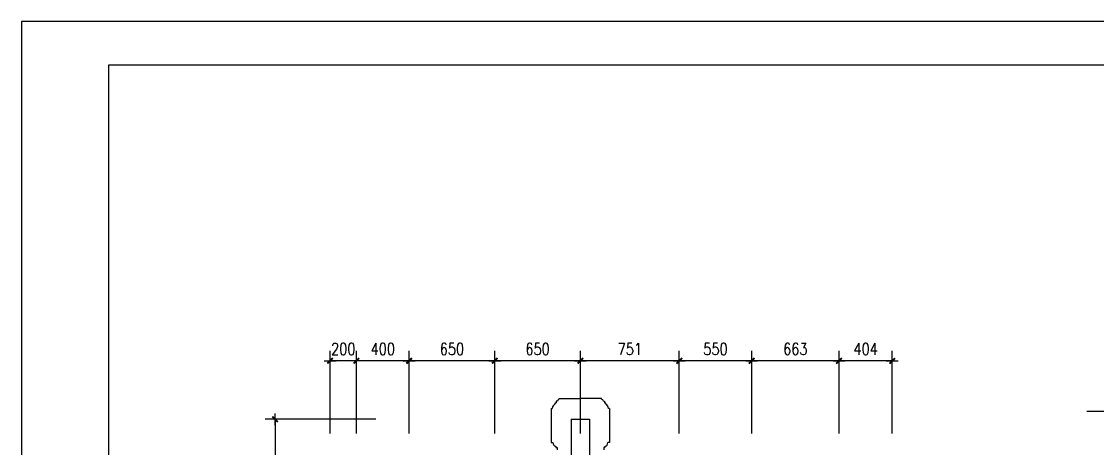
# Model space of a CAD drawing. Extents: x 1035948 to 1665131, y -158296 to 142149.
# Drawn here: x 1180285 to 1188455, y -80350 to -77110 of the extents above; entities that cross this region are included whole.
import ezdxf

# ---------------------------------------------------------------- set-up
doc = ezdxf.new("R2010")
doc.units = 0
doc.header["$LTSCALE"] = 200
doc.header["$MEASUREMENT"] = 0
doc.layers.get('0').update_dxf_attribs({"linetype": 'CONTINUOUS'})
doc.layers.get('DEFPOINTS').update_dxf_attribs({"linetype": 'CONTINUOUS'})
for name, color, linetype in [('PUB_DIM', 3, 'CONTINUOUS'), ('ROOF', 4, 'CONTINUOUS'), ('WLL1', 7, 'CONTINUOUS')]:
    doc.layers.add(name, color=color, linetype=linetype)
doc.styles.add('DIM_FONT', font='SIMPLEX.shx', dxfattribs={"width": 0.8})
doc.dimstyles.new('DIMN30', dxfattribs={"dimscale": 0.3, "dimtxt": 300, "dimasz": 1, "dimexe": 250, "dimexo": 300, "dimgap": 150, "dimtad": 1, "dimdec": 0, "dimzin": 0, "dimdsep": 46, "dimtxsty": 'DIM_FONT', "dimblk": '_DIMX', "dimcen": 0.09, "dimclrt": 7, "dimadec": 0, "dimazin": 0, "dimtfac": 1, "dimtdec": 0, "dimtix": 1, "dimtmove": 2, "dimatfit": 3, "dimldrblk": '_DIMX', "dimfxl": 0, "dimtolj": 1, "dimtzin": 0, "dimarcsym": 0})

# ---------------------------------------------------------------- blocks, each defined once
blk = doc.blocks.new('_DIMX')
blk.add_line((-150, 0), (150, 0))
at = {"const_width": 50}
blk.add_lwpolyline([(-70, -70), (70, 70)], dxfattribs=at)
blk = doc.blocks.new('*D11')
at = {"color": 0, "linetype": 'ByBlock'}
for p, q in [((12066.2, 22140.6), (11225.4, 22140.6)), ((11300.4, 22140.3), (11300.4, 19870.6)), ((12066.2, 19870.3), (11225.4, 19870.3))]:
    blk.add_line(p, q, dxfattribs=at)
at = {"layer": 'DEFPOINTS', "color": 0, "linetype": 'ByBlock'}
for p in [(12156.2, 22140.6), (11300.4, 19870.3), (12156.2, 19870.3)]:
    blk.add_point(p, dxfattribs=at)
at = {"color": 0, "linetype": 'ByBlock', "xscale": 0.3, "yscale": 0.3, "zscale": 0.3}
for p, rotation in [((11300.4, 22140.6), 90), ((11300.4, 19870.3), 270)]:
    blk.add_blockref('_DIMX', p, dxfattribs=dict(at, rotation=rotation))
at = {"color": 7, "linetype": 'ByBlock', "insert": (11210.4, 21005.4), "char_height": 90, "attachment_point": 5, "rotation": 90, "style": 'DIM_FONT'}
blk.add_mtext('\\A1;2270', dxfattribs=at)
blk = doc.blocks.new('*D4')
at = {"color": 0, "linetype": 'ByBlock'}
for p, q in [((14919, 22032.2), (14919, 22659.4)), ((15582.2, 22032.2), (15582.2, 22659.4)), ((15581.9, 22584.4), (14919.3, 22584.4))]:
    blk.add_line(p, q, dxfattribs=at)
at = {"layer": 'DEFPOINTS', "color": 0, "linetype": 'ByBlock'}
for p in [(14919, 22584.4), (14919, 21942.2), (15582.2, 21942.2)]:
    blk.add_point(p, dxfattribs=at)
at = {"color": 0, "linetype": 'ByBlock', "xscale": 0.3, "yscale": 0.3, "zscale": 0.3, "rotation": 180}
blk.add_blockref('_DIMX', (14919, 22584.4), dxfattribs=at)
at = {"color": 0, "linetype": 'ByBlock', "xscale": 0.3, "yscale": 0.3, "zscale": 0.3}
blk.add_blockref('_DIMX', (15582.2, 22584.4), dxfattribs=at)
at = {"color": 7, "linetype": 'ByBlock', "insert": (15250.6, 22674.4), "char_height": 90, "attachment_point": 5, "style": 'DIM_FONT'}
blk.add_mtext('\\A1;663', dxfattribs=at)
blk = doc.blocks.new('*D7')
at = {"color": 0, "linetype": 'ByBlock'}
for p, q in [((12968.2, 22032.2), (12968.2, 22659.4)), ((13618.5, 22032.2), (13618.5, 22659.4)), ((13618.2, 22584.4), (12968.5, 22584.4))]:
    blk.add_line(p, q, dxfattribs=at)
at = {"layer": 'DEFPOINTS', "color": 0, "linetype": 'ByBlock'}
for p in [(12968.2, 22584.4), (12968.2, 21942.2), (13618.5, 21942.2)]:
    blk.add_point(p, dxfattribs=at)
at = {"color": 0, "linetype": 'ByBlock', "xscale": 0.3, "yscale": 0.3, "zscale": 0.3, "rotation": 180}
blk.add_blockref('_DIMX', (12968.2, 22584.4), dxfattribs=at)
at = {"color": 0, "linetype": 'ByBlock', "xscale": 0.3, "yscale": 0.3, "zscale": 0.3}
blk.add_blockref('_DIMX', (13618.5, 22584.4), dxfattribs=at)
at = {"color": 7, "linetype": 'ByBlock', "insert": (13293.3, 22674.4), "char_height": 90, "attachment_point": 5, "style": 'DIM_FONT'}
blk.add_mtext('\\A1;650', dxfattribs=at)
blk = doc.blocks.new('*D6')
at = {"color": 0, "linetype": 'ByBlock'}
for p, q in [((13618.5, 22032.2), (13618.5, 22659.4)), ((14369.4, 22032.2), (14369.4, 22659.4)), ((14369.1, 22584.4), (13618.8, 22584.4))]:
    blk.add_line(p, q, dxfattribs=at)
at = {"layer": 'DEFPOINTS', "color": 0, "linetype": 'ByBlock'}
for p in [(13618.5, 22584.4), (13618.5, 21942.2), (14369.4, 21942.2)]:
    blk.add_point(p, dxfattribs=at)
at = {"color": 0, "linetype": 'ByBlock', "xscale": 0.3, "yscale": 0.3, "zscale": 0.3, "rotation": 180.0000000000003}
blk.add_blockref('_DIMX', (13618.5, 22584.4), dxfattribs=at)
at = {"color": 0, "linetype": 'ByBlock', "xscale": 0.3, "yscale": 0.3, "zscale": 0.3}
blk.add_blockref('_DIMX', (14369.4, 22584.4), dxfattribs=at)
at = {"color": 7, "linetype": 'ByBlock', "insert": (13993.9, 22674.4), "char_height": 90, "attachment_point": 5, "style": 'DIM_FONT'}
blk.add_mtext('\\A1;751', dxfattribs=at)
blk = doc.blocks.new('*D5')
at = {"color": 0, "linetype": 'ByBlock'}
for p, q in [((14369.4, 22032.2), (14369.4, 22659.4)), ((14919, 22032.2), (14919, 22659.4)), ((14918.7, 22584.4), (14369.7, 22584.4))]:
    blk.add_line(p, q, dxfattribs=at)
at = {"layer": 'DEFPOINTS', "color": 0, "linetype": 'ByBlock'}
for p in [(14369.4, 22584.4), (14369.4, 21942.2), (14919, 21942.2)]:
    blk.add_point(p, dxfattribs=at)
at = {"color": 0, "linetype": 'ByBlock', "xscale": 0.3, "yscale": 0.3, "zscale": 0.3, "rotation": 180}
blk.add_blockref('_DIMX', (14369.4, 22584.4), dxfattribs=at)
at = {"color": 0, "linetype": 'ByBlock', "xscale": 0.3, "yscale": 0.3, "zscale": 0.3}
blk.add_blockref('_DIMX', (14919, 22584.4), dxfattribs=at)
at = {"color": 7, "linetype": 'ByBlock', "insert": (14644.2, 22674.4), "char_height": 90, "attachment_point": 5, "style": 'DIM_FONT'}
blk.add_mtext('\\A1;550', dxfattribs=at)
blk = doc.blocks.new('*D3')
at = {"color": 0, "linetype": 'ByBlock'}
for p, q in [((15582.2, 22032.2), (15582.2, 22659.4)), ((15986.3, 22032.2), (15986.3, 22659.4)), ((15986, 22584.4), (15582.5, 22584.4))]:
    blk.add_line(p, q, dxfattribs=at)
at = {"layer": 'DEFPOINTS', "color": 0, "linetype": 'ByBlock'}
for p in [(15582.2, 22584.4), (15582.2, 21942.2), (15986.3, 21942.2)]:
    blk.add_point(p, dxfattribs=at)
at = {"color": 0, "linetype": 'ByBlock', "xscale": 0.3, "yscale": 0.3, "zscale": 0.3, "rotation": 180.0000000000005}
blk.add_blockref('_DIMX', (15582.2, 22584.4), dxfattribs=at)
at = {"color": 0, "linetype": 'ByBlock', "xscale": 0.3, "yscale": 0.3, "zscale": 0.3}
blk.add_blockref('_DIMX', (15986.3, 22584.4), dxfattribs=at)
at = {"color": 7, "linetype": 'ByBlock', "insert": (15784.2, 22674.4), "char_height": 90, "attachment_point": 5, "style": 'DIM_FONT'}
blk.add_mtext('\\A1;404', dxfattribs=at)
blk = doc.blocks.new('*D9')
at = {"color": 0, "linetype": 'ByBlock'}
for p, q in [((11917.9, 22032.2), (11917.9, 22659.4)), ((12317.9, 22032.2), (12317.9, 22659.4)), ((12317.6, 22584.4), (11918.2, 22584.4))]:
    blk.add_line(p, q, dxfattribs=at)
at = {"layer": 'DEFPOINTS', "color": 0, "linetype": 'ByBlock'}
for p in [(11917.9, 22584.4), (11917.9, 21942.2), (12317.9, 21942.2)]:
    blk.add_point(p, dxfattribs=at)
at = {"color": 0, "linetype": 'ByBlock', "xscale": 0.3, "yscale": 0.3, "zscale": 0.3, "rotation": 180}
blk.add_blockref('_DIMX', (11917.9, 22584.4), dxfattribs=at)
at = {"color": 0, "linetype": 'ByBlock', "xscale": 0.3, "yscale": 0.3, "zscale": 0.3}
blk.add_blockref('_DIMX', (12317.9, 22584.4), dxfattribs=at)
at = {"color": 7, "linetype": 'ByBlock', "insert": (12117.9, 22674.4), "char_height": 90, "attachment_point": 5, "style": 'DIM_FONT'}
blk.add_mtext('\\A1;400', dxfattribs=at)
blk = doc.blocks.new('*D10')
at = {"color": 0, "linetype": 'ByBlock'}
for p, q in [((11717.9, 22032.2), (11717.9, 22659.4)), ((11917.9, 22032.2), (11917.9, 22659.4)), ((11717.6, 22584.4), (11717.3, 22584.4)), ((11917.9, 22584.4), (11717.9, 22584.4)), ((11918.2, 22584.4), (11918.5, 22584.4))]:
    blk.add_line(p, q, dxfattribs=at)
at = {"layer": 'DEFPOINTS', "color": 0, "linetype": 'ByBlock'}
for p in [(11717.9, 22584.4), (11717.9, 21942.2), (11917.9, 21942.2)]:
    blk.add_point(p, dxfattribs=at)
at = {"color": 0, "linetype": 'ByBlock', "xscale": 0.3, "yscale": 0.3, "zscale": 0.3}
blk.add_blockref('_DIMX', (11717.9, 22584.4), dxfattribs=at)
at = {"color": 0, "linetype": 'ByBlock', "xscale": 0.3, "yscale": 0.3, "zscale": 0.3, "rotation": 180}
blk.add_blockref('_DIMX', (11917.9, 22584.4), dxfattribs=at)
at = {"color": 7, "linetype": 'ByBlock', "insert": (11817.9, 22674.4), "char_height": 90, "attachment_point": 5, "style": 'DIM_FONT'}
blk.add_mtext('\\A1;200', dxfattribs=at)
blk = doc.blocks.new('*D8')
at = {"color": 0, "linetype": 'ByBlock'}
for p, q in [((12317.9, 22032.2), (12317.9, 22659.4)), ((12968.2, 22032.2), (12968.2, 22659.4)), ((12967.9, 22584.4), (12318.2, 22584.4))]:
    blk.add_line(p, q, dxfattribs=at)
at = {"layer": 'DEFPOINTS', "color": 0, "linetype": 'ByBlock'}
for p in [(12317.9, 22584.4), (12317.9, 21942.2), (12968.2, 21942.2)]:
    blk.add_point(p, dxfattribs=at)
at = {"color": 0, "linetype": 'ByBlock', "xscale": 0.3, "yscale": 0.3, "zscale": 0.3, "rotation": 180.0000000000004}
blk.add_blockref('_DIMX', (12317.9, 22584.4), dxfattribs=at)
at = {"color": 0, "linetype": 'ByBlock', "xscale": 0.3, "yscale": 0.3, "zscale": 0.3}
blk.add_blockref('_DIMX', (12968.2, 22584.4), dxfattribs=at)
at = {"color": 7, "linetype": 'ByBlock', "insert": (12643, 22674.4), "char_height": 90, "attachment_point": 5, "style": 'DIM_FONT'}
blk.add_mtext('\\A1;650', dxfattribs=at)

msp = doc.modelspace()

# ---------------------------------------------------------------- linework, layer by layer
msp.add_line((1188374.79439, -80067.46263), (1189097.07814, -80067.46263))
at = {"color": 151}
msp.add_lwpolyline([(1199887.15092, -90970.48133), (1199887.15092, -77110.48133), (1180285.15092, -77110.48133), (1180285.15092, -90970.48133)], close=True, dxfattribs=at)
at = {"color": 5}
msp.add_lwpolyline([(1199557.15092, -90640.48133), (1199557.15092, -77440.48133), (1180945.15092, -77440.48133), (1180945.15092, -90640.48133)], close=True, dxfattribs=at)
msp.add_arc((1188167.78564, -79356.45844), 636.94578, 342.0998944, 342.0998944)
at = {"layer": 'ROOF'}
for p, q in [((1184368.06103, -79970.07237), (1184528.71616, -79970.07237)), ((1184368.06103, -79977.16974), (1184368.06103, -79970.07237)), ((1184689.3713, -79970.07237), (1184528.71616, -79970.07237)), ((1184689.3713, -79977.16974), (1184689.3713, -79970.07237)), ((1184307.69916, -80046.25621), (1184315.50845, -80046.25621)), ((1184307.69916, -80046.25621), (1184307.69916, -80304.80981)), ((1184337.88009, -80012.33587), (1184337.88009, -80005.2385)), ((1184337.88009, -80005.2385), (1184345.44133, -80005.2385)), ((1184354.41437, -79990.57215), (1184345.44133, -79990.57215)), ((1184345.44133, -79990.57215), (1184345.44133, -80005.2385)), ((1184703.01795, -79990.57215), (1184711.99099, -79990.57215)), ((1184711.99099, -79990.57215), (1184711.99099, -80005.2385)), ((1184719.55223, -80005.2385), (1184711.99099, -80005.2385)), ((1184719.55223, -80012.33587), (1184719.55223, -80005.2385)), ((1184749.73316, -80046.25621), (1184741.92387, -80046.25621)), ((1184749.73316, -80046.25621), (1184749.73316, -80304.80981)), ((1184307.69916, -80304.80981), (1184320.03876, -80304.80981)), ((1184749.73316, -80304.80981), (1184737.39357, -80304.80981)), ((1184342.4104, -80336.57573), (1184342.4104, -80343.6731)), ((1184342.4104, -80343.6731), (1184351.52127, -80343.6731)), ((1184351.52127, -80343.6731), (1184351.52127, -80361.48928)), ((1184705.91105, -80343.6731), (1184705.91105, -80361.48928)), ((1184715.02192, -80343.6731), (1184705.91105, -80343.6731)), ((1184715.02192, -80336.57573), (1184715.02192, -80343.6731))]:
    msp.add_line(p, q, dxfattribs=at)
for centre, radius, start, end in [((1182589.20497, -80898.57394), 1352.56985, 234.626238438, 234.626238438), ((1186468.22736, -80898.57394), 1352.56985, 305.373761562, 305.373761562), ((1184368.68839, -79991.45742), 14.30145, 92.51422175, 92.51422175), ((1184368.68839, -79991.45742), 14.30145, 92.51422175, 176.45107365), ((1184688.74393, -79991.45742), 14.30145, 87.48577825, 87.48577825), ((1184688.74393, -79991.45742), 14.30145, 3.54892635, 87.48577825), ((1183928.87811, -80451.41016), 398.09111, 342.0998944, 342.0998944), ((1184353.48443, -80046.96508), 37.9826, 114.256896224, 178.930612127), ((1184703.94789, -80046.96508), 37.9826, 1.069387873, 65.743103776), ((1185128.55421, -80451.41016), 398.09111, 197.9001056, 197.9001056), ((1184355.00754, -80303.94325), 34.97952, 181.419551047, 181.419551047), ((1184355.00754, -80303.94325), 34.97952, 181.419551047, 248.891885485), ((1184702.42479, -80303.94325), 34.97952, 358.580448953, 358.580448953), ((1184702.42479, -80303.94325), 34.97952, 291.108114515, 358.580448953)]:
    msp.add_arc(centre, radius, start, end, dxfattribs=at)
at = {"layer": 'WLL1'}
for p, q in [((1184458.71538, -80129.06476), (1184458.71538, -82171.33493)), ((1184458.71538, -80129.06476), (1184598.71538, -80129.06476)), ((1184598.71538, -80129.06476), (1184598.71538, -82171.33493))]:
    msp.add_line(p, q, dxfattribs=at)

# ---------------------------------------------------------------- dimensions: what is measured, and where the dimension line sits
at = {"layer": 'PUB_DIM'}
for p1, p2, distance, picture, middle in [((1182828.12616, -80327.47878), (1182628.12616, -80327.47878), -642.18628, '*D10', (1182728.12616, -79595.2925)), ((1183228.12616, -80327.47878), (1182828.12616, -80327.47878), -642.18628, '*D9', (1183028.12616, -79595.2925)), ((1183878.41616, -80327.47878), (1183228.12616, -80327.47878), -642.18628, '*D8', (1183553.27116, -79595.2925)), ((1184528.71616, -80327.47878), (1183878.41616, -80327.47878), -642.18628, '*D7', (1184203.56616, -79595.2925)), ((1185279.61616, -80327.47878), (1184528.71616, -80327.47878), -642.18628, '*D6', (1184904.16616, -79595.2925)), ((1185829.30616, -80327.47878), (1185279.61616, -80327.47878), -642.18628, '*D5', (1185554.46116, -79595.2925)), ((1186492.47616, -80327.47878), (1185829.30616, -80327.47878), -642.18628, '*D4', (1186160.89116, -79595.2925)), ((1186896.53616, -80327.47878), (1186492.47616, -80327.47878), -642.18628, '*D3', (1186694.50616, -79595.2925)), ((1183066.44856, -80129.06476), (1183066.44856, -82399.41161), -855.73777, '*D11', (1182120.71079, -81264.23818))]:
    dim = msp.add_aligned_dim(p1=p1, p2=p2, distance=distance, dimstyle='DIMN30', dxfattribs=at)
    dim.commit()
    dim.dimension.update_dxf_attribs({"geometry": picture, "text_midpoint": middle, "insert": (1170910.26085, -102269.66366)})

doc.saveas('drawing.dxf')
